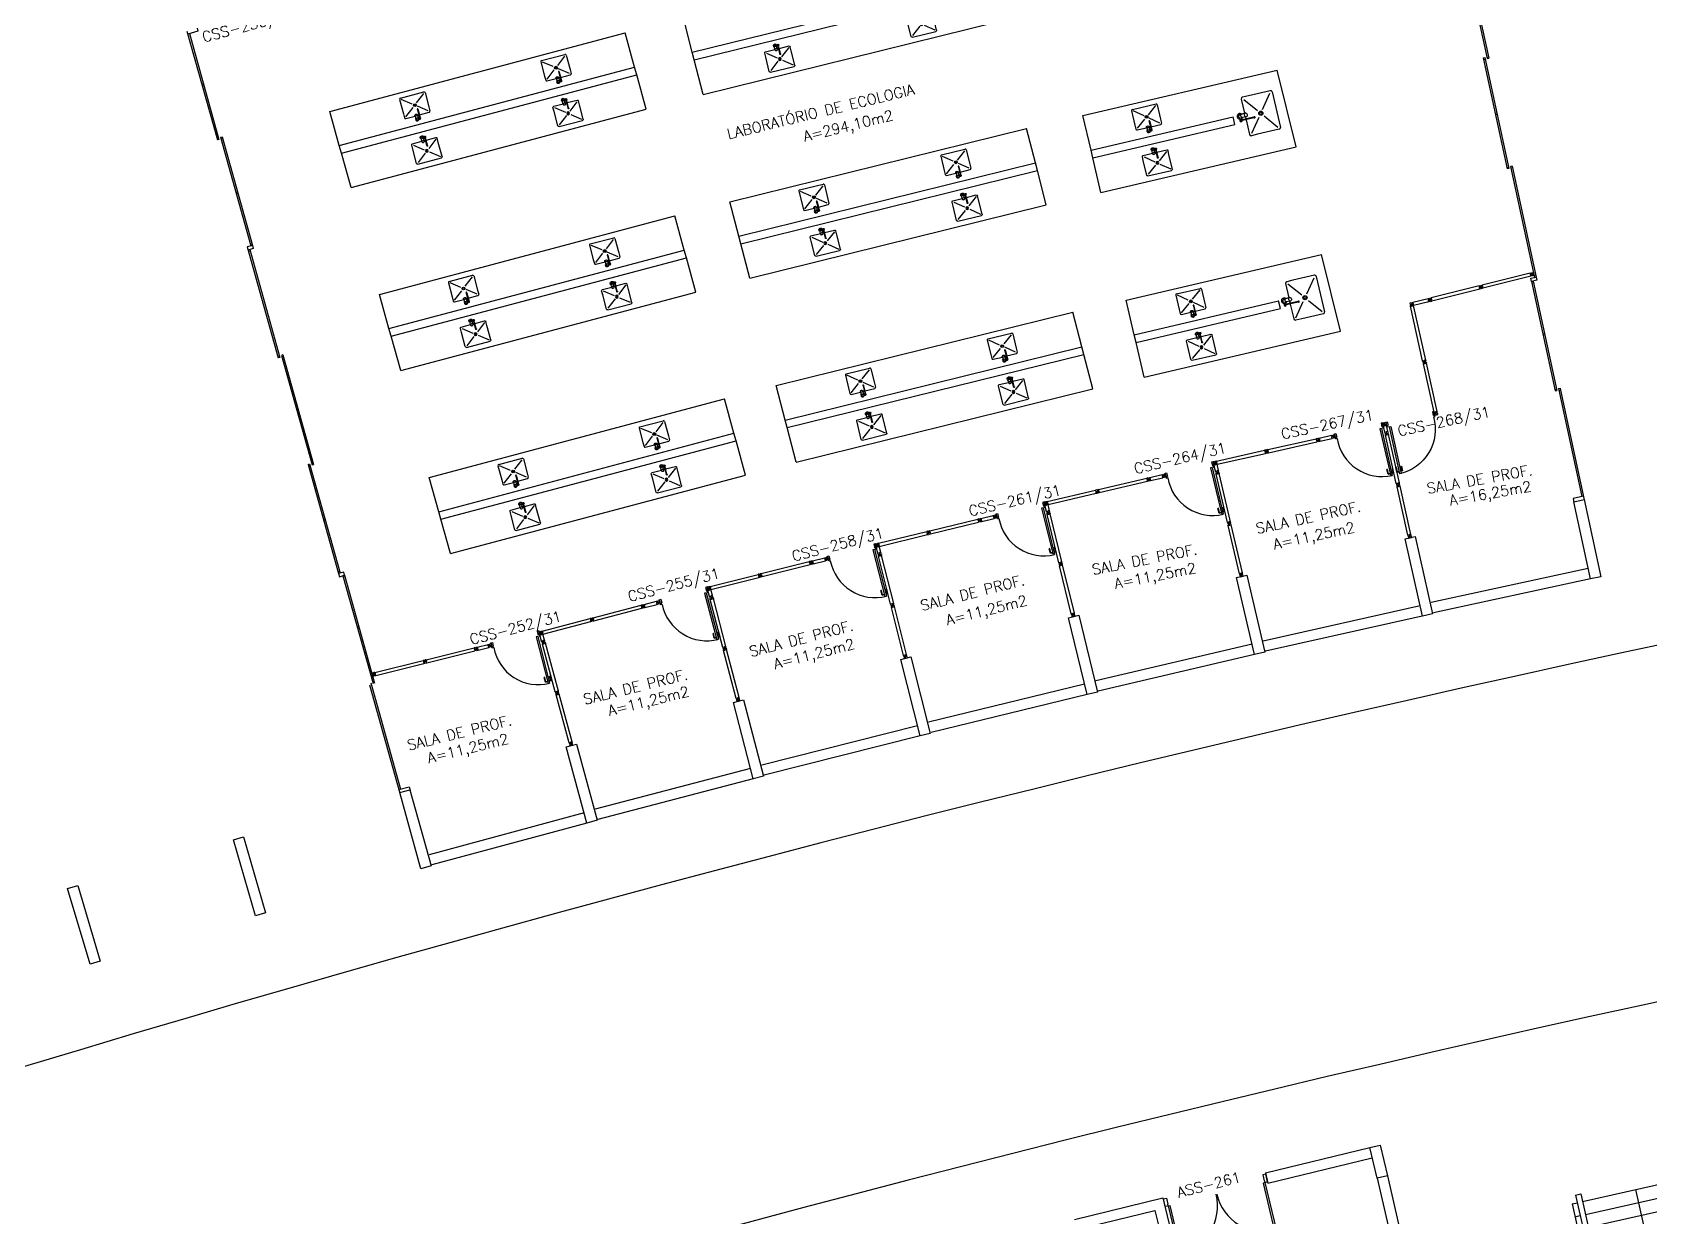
# Model space of a CAD drawing. Extents: x -152 to 150, y 325 to 437.
# Drawn here: x -110.3 to -79.6, y 363.58 to 386.06 of the extents above; entities that cross this region are included whole.
import ezdxf
from ezdxf.enums import TextEntityAlignment as Align

# ---------------------------------------------------------------- set-up
doc = ezdxf.new("R2010")
doc.units = 0
doc.header["$LTSCALE"] = 0.01
doc.header["$MEASUREMENT"] = 0
doc.linetypes.add('HIDDEN2', pattern=[0.1875, 0.125, -0.0625])
doc.layers.get('0').update_dxf_attribs({"linetype": 'CONTINUOUS'})
for name, color, linetype in [('ALV', 2, 'CONTINUOUS'), ('AREA', 2, 'CONTINUOUS'), ('BANC', 2, 'CONTINUOUS'), ('DIV', 2, 'CONTINUOUS'), ('ESC', 1, 'CONTINUOUS'), ('ESQ', 1, 'CONTINUOUS'), ('ESTR', 3, 'CONTINUOUS'), ('PEÇAS', 1, 'CONTINUOUS'), ('PISO', 1, 'CONTINUOUS'), ('TEXTO', 2, 'CONTINUOUS'), ('TEXTO-ENDEREÇO', 2, 'CONTINUOUS')]:
    doc.layers.add(name, color=color, linetype=linetype)
doc.styles.add('UNB-100', font='simplex.shx', dxfattribs={"height": 3})
doc.styles.add('UNB-100-1', font='simplex.shx', dxfattribs={"height": 0.2})

# ---------------------------------------------------------------- blocks, each defined once
blk = doc.blocks.new('PILAR-SSC')
blk.add_lwpolyline([(0.203, -42.962), (0.203, -44.462), (0.003, -44.462), (0.003, -42.962)], close=True)
blk = doc.blocks.new('ESQCE-SSC')
for p, q in [((0, 0), (0, -2.143)), ((0.2, 0), (0.2, -0.06)), ((0.2, -0.06), (0, -0.06)), ((0.03, -0.06), (0.03, -2.143)), ((0.03, -1.056), (0, -1.056)), ((0.03, -1.086), (0, -1.086)), ((0.03, -2.113), (0, -2.113)), ((0.03, -2.143), (0, -2.143)), ((0.07, -2.113), (0.07, -4.253)), ((0.07, -2.113), (0.1, -2.113)), ((0.07, -2.143), (0.1, -2.143)), ((0.1, -2.113), (0.1, -4.253)), ((0.1, -3.199), (0.07, -3.199)), ((0.1, -3.229), (0.07, -3.229)), ((0, -4.256), (0, -6.443)), ((0.1, -4.256), (0, -4.256)), ((0.07, -4.223), (0.1, -4.223)), ((0.07, -4.253), (0.1, -4.253)), ((0.1, -4.256), (0.1, -4.316)), ((0.1, -4.316), (0, -4.316)), ((0.03, -4.346), (0, -4.346)), ((0.03, -4.316), (0.03, -6.443)), ((0.03, -6.413), (0, -6.413)), ((0.03, -6.443), (0, -6.443)), ((0.1, -6.413), (0.07, -6.413)), ((0.07, -6.413), (0.07, -8.571)), ((0.1, -6.443), (0.07, -6.443)), ((0.1, -6.413), (0.1, -8.571)), ((0.1, -7.485), (0.07, -7.485)), ((0.1, -7.515), (0.07, -7.515)), ((0, -8.541), (0.03, -8.541)), ((0, -8.541), (0, -10.694)), ((0, -8.571), (0.03, -8.571)), ((0.03, -8.541), (0.03, -10.694)), ((0.1, -8.541), (0.07, -8.541)), ((0.07, -8.571), (0.1, -8.571)), ((0.03, -9.628), (0, -9.628)), ((0.03, -9.658), (0, -9.658)), ((0.03, -10.664), (0, -10.664)), ((0.102, -10.694), (0, -10.694)), ((0, -10.694), (0, -10.755)), ((0.03, -10.694), (0, -10.694)), ((0.102, -10.755), (0.102, -10.694)), ((0, -10.755), (0.102, -10.755)), ((0.1, -10.755), (0.07, -10.755)), ((0.07, -10.755), (0.07, -12.882)), ((0.1, -10.785), (0.07, -10.785)), ((0.1, -10.755), (0.1, -12.882)), ((0.1, -11.77), (0.07, -11.77)), ((0, -12.887), (0, -15.019)), ((0.03, -12.852), (0.03, -14.95)), ((0, -14.95), (0.2, -14.95)), ((0.2, -14.95), (0.2, -15.019))]:
    blk.add_line(p, q)
blk = doc.blocks.new('PDV2E-SSC')
at = {"layer": 'DIV'}
for p, q in [((0.034, 0.925), (0.034, 0.835)), ((0.034, 0.925), (0.074, 0.925)), ((0.076, 0.05), (0.076, 0.965)), ((0.106, 0.965), (0.076, 0.965)), ((0.106, 0.05), (0.106, 0.965)), ((0.148, 0.925), (0.108, 0.925)), ((0.148, 0.925), (0.148, 0.835)), ((0.044, 0.835), (0.034, 0.835)), ((0.044, 0.915), (0.044, 0.835)), ((0.044, 0.915), (0.074, 0.915)), ((0.138, 0.915), (0.108, 0.915)), ((0.138, 0.915), (0.138, 0.835)), ((0.138, 0.835), (0.148, 0.835)), ((0.031, 0.05), (0.031, -0.05)), ((0.051, 0.05), (0.031, 0.05)), ((0.051, 0.02), (0.051, 0.05)), ((0.051, 0.02), (0.061, 0.02)), ((0.061, -0.05), (0.061, 0.02)), ((0.076, 0.05), (0.106, 0.05)), ((0.95, 0.02), (0.94, 0.02)), ((0.94, -0.05), (0.94, 0.02)), ((0.95, 0.02), (0.95, 0.05)), ((0.95, 0.05), (0.97, 0.05)), ((0.97, 0.05), (0.97, 0.035)), ((0.97, 0.035), (0.97, -0.035)), ((0.031, -0.05), (0.061, -0.05)), ((0.97, -0.05), (0.94, -0.05)), ((0.97, -0.035), (0.97, -0.05))]:
    blk.add_line(p, q, dxfattribs=at)
at = {"layer": 'DIV', "color": 1}
blk.add_arc((0.076, 0.1), 0.865, 356.6786, 90, dxfattribs=at)
blk = doc.blocks.new('DIVMT-SSC')
for p, q in [((0, 0.005), (0, -0.005)), ((0, -0.005), (0, 0.005)), ((-0.03, -0.03), (-0.03, -0.97)), ((0.006, -0.03), (-0.006, -0.03)), ((-0.005, 0), (0.005, 0)), ((0.005, 0), (-0.005, 0)), ((0.006, -0.02), (0.006, -0.03)), ((0.03, -0.03), (0.03, -0.97)), ((0.03, -0.97), (-0.03, -0.97)), ((-0.006, -0.98), (-0.006, -0.97)), ((-0.006, -0.98), (0.006, -0.98)), ((0.006, -1.001), (-0.006, -1.001)), ((0.005, -0.97), (-0.005, -0.97)), ((0, -0.994), (0, -1.007)), ((0, -1.02), (0, -1.021)), ((0.006, -0.98), (0.006, -0.97))]:
    blk.add_line(p, q)
blk.add_lwpolyline([(0.006, -0.02), (-0.006, -0.02), (0.006, -0.02), (0.006, -0.03), (0.03, -0.03), (0.03, -0.008), (0.02, -0.008), (0.02, 0.008), (0.03, 0.008), (0.03, 0.03), (0.006, 0.03), (0.006, 0.02), (-0.006, 0.02), (-0.006, 0.03), (-0.03, 0.03), (-0.03, 0.008), (-0.02, 0.008), (-0.02, -0.008), (-0.03, -0.008), (-0.03, -0.03), (-0.006, -0.03), (-0.006, -0.02), (-0.006, -0.03)])
blk = doc.blocks.new('A$C73356FFD')
at = {"layer": 'DIV'}
for p, q in [((0.025, 0.03), (0.035, 0.03)), ((0.035, 0.03), (0.025, 0.03)), ((0.03, 0.025), (0.03, 0.035)), ((0.03, 0.035), (0.03, 0.025))]:
    blk.add_line(p, q, dxfattribs=at)
blk.add_lwpolyline([(0.009, 0.036), (0, 0.036), (0, 0.06), (0.022, 0.06), (0.022, 0.05), (0.038, 0.05), (0.038, 0.06), (0.06, 0.06), (0.06, 0.036), (0.05, 0.036), (0.05, 0.024), (0.06, 0.024), (0.06, 0), (0.038, 0), (0.038, 0.01), (0.022, 0.01), (0.022, 0), (0, 0), (0, 0.024), (0.009, 0.024)], close=True, dxfattribs=at)
blk = doc.blocks.new('A$C282A6B1B')
at = {"linetype": 'Continuous'}
blk.add_blockref('A$C73356FFD', (0, 0), dxfattribs=at)
blk = doc.blocks.new('INOXA1-P')
for p, q in [((0.12, 0.23), (0.12, 0.047)), ((0.22, 0.25), (0.14, 0.25)), ((0.15, 0.22), (0.287, 0.043)), ((0.5, 0.25), (0.22, 0.25)), ((0.353, 0.043), (0.49, 0.22)), ((0.52, 0.23), (0.52, -0.23)), ((0.043, 0.008), (0.043, -0.022)), ((0.062, 0.04), (0.071, 0.04)), ((0.131, 0.048), (0.076, 0.043)), ((0.131, -0.002), (0.076, 0.003)), ((0.22, -0.027), (0.054, -0.027)), ((0.22, -0.037), (0.054, -0.037)), ((0.063, -0.003), (0.063, -0.021)), ((0.12, -0.001), (0.12, -0.027)), ((0.12, -0.037), (0.12, -0.23)), ((0.15, -0.22), (0.287, -0.043)), ((0.231, -0.027), (0.22, -0.027)), ((0.231, -0.037), (0.22, -0.037)), ((0.353, -0.043), (0.49, -0.22)), ((0.22, -0.25), (0.14, -0.25)), ((0.5, -0.25), (0.22, -0.25))]:
    blk.add_line(p, q)
blk.add_lwpolyline([(0.076, 0.003), (0.072, 0.004), (0.069, 0.009), (0.067, 0.015), (0.066, 0.023), (0.067, 0.031), (0.069, 0.037), (0.072, 0.042), (0.076, 0.043)])
blk.add_lwpolyline([(0.131, 0.048), (0.137, 0.046), (0.143, 0.041), (0.147, 0.033), (0.148, 0.023), (0.147, 0.013), (0.143, 0.006), (0.137, 0), (0.131, -0.002), (0.125, 0), (0.119, 0.006), (0.115, 0.013), (0.114, 0.023), (0.115, 0.033), (0.119, 0.041), (0.125, 0.046)], close=True)
for radius in [0.0266, 0.0163]:
    blk.add_circle((0.32, 0), radius)
for centre, radius, start, end in [((0.14, 0.23), 0.02, 90, 180), ((0.5, 0.23), 0.02, 360, 90), ((0.054, 0.023), 0.0349, 36.1705, 252.2568), ((0.054, 0.023), 0.0189, 62.7367, 235.7375), ((0.073, -0.003), 0.01, 102.8285, 180), ((0.054, 0.023), 0.0349, 285.5373, 323.9987), ((0.054, -0.032), 0.0145, 20.161, 339.839), ((0.054, -0.032), 0.005, 90.0037, 269.9963), ((0.231, -0.032), 0.00738, 222.6559, 137.3441), ((0.231, -0.032), 0.005, 269.9935, 90.0065), ((0.14, -0.23), 0.02, 180, 270), ((0.5, -0.23), 0.02, 270, 360)]:
    blk.add_arc(centre, radius, start, end)
blk = doc.blocks.new('ESQCD-SSC')
for p, q in [((0, 0), (0, -0.06)), ((0.2, 0), (0.2, -2.143)), ((0, -0.06), (0.2, -0.06)), ((0.17, -0.06), (0.17, -2.143)), ((0.17, -1.056), (0.2, -1.056)), ((0.17, -1.086), (0.2, -1.086)), ((0.1, -2.113), (0.1, -4.253)), ((0.13, -2.113), (0.1, -2.113)), ((0.13, -2.143), (0.1, -2.143)), ((0.13, -2.113), (0.13, -4.253)), ((0.17, -2.113), (0.2, -2.113)), ((0.17, -2.143), (0.2, -2.143)), ((0.1, -3.199), (0.13, -3.199)), ((0.1, -3.229), (0.13, -3.229)), ((0.13, -4.223), (0.1, -4.223)), ((0.13, -4.253), (0.1, -4.253)), ((0.1, -4.256), (0.1, -4.316)), ((0.1, -4.256), (0.2, -4.256)), ((0.2, -4.256), (0.2, -6.443)), ((0.1, -4.316), (0.2, -4.316)), ((0.17, -4.316), (0.17, -6.443)), ((0.17, -4.346), (0.2, -4.346)), ((0.1, -6.413), (0.1, -8.571)), ((0.1, -6.413), (0.13, -6.413)), ((0.1, -6.443), (0.13, -6.443)), ((0.13, -6.413), (0.13, -8.571)), ((0.17, -6.413), (0.2, -6.413)), ((0.17, -6.443), (0.2, -6.443)), ((0.1, -7.485), (0.13, -7.485)), ((0.1, -7.515), (0.13, -7.515)), ((0.1, -8.541), (0.13, -8.541)), ((0.13, -8.571), (0.1, -8.571)), ((0.2, -8.541), (0.17, -8.541)), ((0.17, -8.541), (0.17, -10.694)), ((0.2, -8.571), (0.17, -8.571)), ((0.2, -8.541), (0.2, -10.694)), ((0.098, -10.694), (0.2, -10.694)), ((0.098, -10.755), (0.098, -10.694)), ((0.17, -10.664), (0.2, -10.664)), ((0.17, -10.694), (0.2, -10.694)), ((0.2, -10.694), (0.2, -10.755)), ((0.2, -10.755), (0.098, -10.755)), ((0.1, -10.755), (0.13, -10.755)), ((0.1, -10.755), (0.1, -12.882)), ((0.1, -10.785), (0.13, -10.785)), ((0.13, -10.755), (0.13, -12.882)), ((0.1, -11.77), (0.13, -11.77)), ((0.1, -11.8), (0.13, -11.8)), ((0.1, -12.852), (0.13, -12.852)), ((0.1, -12.882), (0.13, -12.882)), ((0.17, -12.852), (0.2, -12.852)), ((0.17, -12.852), (0.2, -12.852)), ((0.17, -12.852), (0.17, -14.95)), ((0.17, -12.882), (0.2, -12.882)), ((0.2, -12.852), (0.2, -12.887)), ((0.2, -12.887), (0.2, -15.019)), ((0, -14.95), (0, -15.019)), ((0.2, -14.95), (0, -14.95))]:
    blk.add_line(p, q)
blk = doc.blocks.new('ESCASS-SSC')
at = {"layer": 'ESC'}
for p, q in [((-0.6, -1.738), (-0.6, -3.271)), ((-0.5, -1.738), (-0.6, -1.738)), ((-0.5, -1.738), (-0.5, -3.204)), ((-2.66, -1.888), (-2.66, -4.249)), ((-0.6, -1.888), (-2.66, -1.888)), ((-0.6, -2.138), (-2.66, -2.138)), ((-0.4, -1.888), (-0.5, -1.888)), ((-0.4, -2.138), (-0.5, -2.138)), ((-0.4, -1.888), (-0.4, -3.138)), ((-0.6, -2.388), (-2.66, -2.388)), ((-0.4, -2.388), (-0.5, -2.388)), ((-0.6, -2.638), (-2.66, -2.638)), ((-0.4, -2.638), (-0.5, -2.638)), ((-0.6, -2.888), (-2.66, -2.888)), ((-0.4, -2.888), (-0.5, -2.888)), ((-0.4, -3.138), (-2.66, -4.638)), ((-0.6, -3.138), (-2.66, -3.138)), ((-0.4, -3.138), (-0.5, -3.138)), ((-0.777, -3.388), (-2.66, -3.388)), ((-1.153, -3.638), (-2.66, -3.638)), ((-1.53, -3.888), (-2.66, -3.888)), ((-1.907, -4.138), (-2.66, -4.138)), ((-2.283, -4.388), (-2.66, -4.388))]:
    blk.add_line(p, q, dxfattribs=at)
at = {"layer": 'ESC', "linetype": 'HIDDEN2'}
for p, q in [((-0.6, -3.271), (-0.6, -6.538)), ((-0.5, -3.204), (-0.5, -6.538)), ((-0.4, -3.138), (-0.4, -6.388)), ((-0.6, -3.638), (-1.153, -3.638)), ((-0.6, -3.388), (-0.777, -3.388)), ((-0.4, -3.388), (-0.5, -3.388)), ((-0.4, -3.638), (-0.5, -3.638)), ((-0.6, -3.888), (-1.53, -3.888)), ((-0.4, -3.888), (-0.5, -3.888)), ((-2.66, -4.268), (-2.66, -6.388)), ((-0.6, -4.138), (-1.907, -4.138)), ((-0.4, -4.138), (-0.5, -4.138)), ((-0.6, -4.388), (-2.283, -4.388)), ((-0.4, -4.388), (-0.5, -4.388)), ((-0.6, -4.638), (-2.66, -4.638)), ((-0.6, -4.888), (-2.66, -4.888)), ((-0.4, -4.638), (-0.5, -4.638)), ((-0.4, -4.888), (-0.5, -4.888)), ((-0.6, -5.138), (-2.66, -5.138)), ((-0.4, -5.138), (-0.5, -5.138)), ((-0.6, -5.388), (-2.66, -5.388)), ((-0.4, -5.388), (-0.5, -5.388)), ((-0.6, -5.638), (-2.66, -5.638)), ((-0.4, -5.638), (-0.5, -5.638)), ((-0.6, -5.888), (-2.66, -5.888)), ((-0.6, -6.138), (-2.66, -6.138)), ((-0.4, -5.888), (-0.5, -5.888)), ((-0.4, -6.138), (-0.5, -6.138)), ((-0.6, -6.388), (-2.66, -6.388)), ((-0.4, -6.388), (-0.5, -6.388)), ((-0.5, -6.538), (-0.6, -6.538))]:
    blk.add_line(p, q, dxfattribs=at)
blk = doc.blocks.new('ESCASSS-SSC')
at = {"layer": 'ALV', "xscale": -1}
blk.add_blockref('ESCASS-SSC', (0, 0), dxfattribs=at)
blk = doc.blocks.new('PTDP-SSC')
at = {"color": 2}
for p, q in [((0.055, 1.015), (0.09, 1.015)), ((0.055, 0.075), (0.055, 1.015)), ((0.09, 0.075), (0.09, 1.015)), ((1.91, 0.075), (1.91, 1.015)), ((1.945, 1.015), (1.91, 1.015)), ((1.945, 0.075), (1.945, 1.015)), ((0.05, 0.075), (0, 0.075)), ((0, 0.075), (0, -0.075)), ((0.05, 0.04), (0.05, 0.075)), ((0.06, 0.04), (0.05, 0.04)), ((0.055, 0.075), (0.09, 0.075)), ((0.06, -0.075), (0.06, 0.04)), ((1.945, 0.075), (1.91, 0.075)), ((1.94, -0.075), (1.94, 0.04)), ((1.94, 0.04), (1.95, 0.04)), ((1.95, 0.04), (1.95, 0.075)), ((1.95, 0.075), (2, 0.075)), ((2, 0.075), (2, -0.075)), ((0, -0.075), (0.06, -0.075)), ((2, -0.075), (1.94, -0.075))]:
    blk.add_line(p, q, dxfattribs=at)
at = {"color": 1}
for centre, start, end in [((0.055, 0.075), 0, 90), ((1.945, 0.075), 90, 180)]:
    blk.add_arc(centre, 0.94, start, end, dxfattribs=at)

msp = doc.modelspace()

# ---------------------------------------------------------------- linework, layer by layer
at = {"layer": 'ALV'}
for p, q in [((-97.772, 385.679), (-92.141, 387.07)), ((-97.734, 385.533), (-92.103, 386.925)), ((-97.734, 385.533), (-97.772, 385.679)), ((-104.473, 383.907), (-98.867, 385.397)), ((-98.827, 385.252), (-98.867, 385.397)), ((-104.433, 383.763), (-98.827, 385.252)), ((-90.201, 383.822), (-87.506, 384.453)), ((-87.47, 384.307), (-87.506, 384.453)), ((-90.167, 383.676), (-87.47, 384.307)), ((-104.433, 383.763), (-104.473, 383.907)), ((-90.167, 383.676), (-90.201, 383.822)), ((-96.89, 382.188), (-91.259, 383.58)), ((-91.221, 383.435), (-91.259, 383.58)), ((-96.852, 382.043), (-91.221, 383.435)), ((-96.852, 382.043), (-96.89, 382.188)), ((-103.53, 380.433), (-97.924, 381.922)), ((-103.49, 380.288), (-97.884, 381.778)), ((-97.884, 381.778), (-97.924, 381.922)), ((-89.381, 380.317), (-86.641, 380.958)), ((-89.347, 380.171), (-86.605, 380.812)), ((-86.605, 380.812), (-86.641, 380.958)), ((-103.49, 380.288), (-103.53, 380.433)), ((-89.347, 380.171), (-89.381, 380.317)), ((-96.008, 378.698), (-90.377, 380.089)), ((-95.97, 378.553), (-90.339, 379.944)), ((-90.339, 379.944), (-90.377, 380.089)), ((-95.97, 378.553), (-96.008, 378.698)), ((-102.587, 376.958), (-96.981, 378.448)), ((-102.547, 376.814), (-96.941, 378.303)), ((-96.941, 378.303), (-96.981, 378.448)), ((-102.547, 376.814), (-102.587, 376.958)), ((-80.764, 375.878), (-83.745, 375.233)), ((-80.721, 375.682), (-83.703, 375.038)), ((-83.956, 375.172), (-86.932, 374.503)), ((-83.913, 374.977), (-86.888, 374.308)), ((-87.143, 374.44), (-90.113, 373.745)), ((-87.098, 374.245), (-90.067, 373.55)), ((-90.324, 373.681), (-93.287, 372.961)), ((-90.276, 373.486), (-93.24, 372.766)), ((-93.497, 372.894), (-96.455, 372.149)), ((-93.449, 372.7), (-96.406, 371.955)), ((-96.664, 372.081), (-99.615, 371.31)), ((-96.614, 371.887), (-99.565, 371.117)), ((-99.824, 371.24), (-102.769, 370.445)), ((-99.772, 371.047), (-102.717, 370.252)), ((-86.891, 364.405), (-84.908, 364.887)), ((-86.843, 364.211), (-84.862, 364.692)), ((-86.891, 364.405), (-86.843, 364.211)), ((-84.771, 364.303), (-80.717, 346.978)), ((-84.576, 364.349), (-81.566, 351.375)), ((-90.517, 363.524), (-88.842, 363.931)), ((-88.842, 363.931), (-86.598, 354.813)), ((-90.47, 363.33), (-88.988, 363.69)), ((-88.988, 363.69), (-86.829, 354.912))]:
    msp.add_line(p, q, dxfattribs=at)
at = {"layer": 'BANC'}
for p, q in [((-97.772, 385.679), (-97.942, 386.332)), ((-97.564, 384.88), (-91.933, 386.272)), ((-104.655, 384.557), (-99.049, 386.047)), ((-98.867, 385.397), (-99.049, 386.047)), ((-97.564, 384.88), (-97.734, 385.533)), ((-90.355, 384.479), (-86.669, 385.342)), ((-86.308, 383.886), (-86.669, 385.342)), ((-98.645, 384.602), (-98.827, 385.252)), ((-104.473, 383.907), (-104.655, 384.557)), ((-104.251, 383.113), (-98.645, 384.602)), ((-90.201, 383.822), (-90.355, 384.479)), ((-97.06, 382.842), (-91.429, 384.233)), ((-91.259, 383.58), (-91.429, 384.233)), ((-90.013, 383.019), (-86.308, 383.886)), ((-104.251, 383.113), (-104.433, 383.763)), ((-90.013, 383.019), (-90.167, 383.676)), ((-91.051, 382.781), (-91.221, 383.435)), ((-103.712, 381.083), (-98.106, 382.572)), ((-97.924, 381.922), (-98.106, 382.572)), ((-96.89, 382.188), (-97.06, 382.842)), ((-96.682, 381.39), (-91.051, 382.781)), ((-96.682, 381.39), (-96.852, 382.043)), ((-97.702, 381.128), (-97.884, 381.778)), ((-89.535, 380.974), (-85.83, 381.841)), ((-85.469, 380.385), (-85.83, 381.841)), ((-103.53, 380.433), (-103.712, 381.083)), ((-103.308, 379.638), (-97.702, 381.128)), ((-96.178, 379.351), (-90.547, 380.743)), ((-90.377, 380.089), (-90.547, 380.743)), ((-89.381, 380.317), (-89.535, 380.974)), ((-103.308, 379.638), (-103.49, 380.288)), ((-89.193, 379.513), (-89.347, 380.171)), ((-89.193, 379.513), (-85.469, 380.385)), ((-90.169, 379.291), (-90.339, 379.944)), ((-96.008, 378.698), (-96.178, 379.351)), ((-95.8, 377.9), (-90.169, 379.291)), ((-102.769, 377.609), (-97.163, 379.098)), ((-96.981, 378.448), (-97.163, 379.098)), ((-96.759, 377.653), (-96.941, 378.303)), ((-95.8, 377.9), (-95.97, 378.553)), ((-102.587, 376.958), (-102.769, 377.609)), ((-102.365, 376.164), (-96.759, 377.653)), ((-102.365, 376.164), (-102.547, 376.814))]:
    msp.add_line(p, q, dxfattribs=at)
at = {"layer": 'DIV'}
for p, q in [((-84.138, 380.857), (-84.079, 380.87)), ((-83.907, 379.823), (-84.138, 380.857)), ((-84.135, 380.887), (-84.136, 380.887)), ((-84.109, 380.893), (-84.123, 380.89)), ((-84.121, 380.892), (-84.109, 380.895)), ((-84.119, 380.912), (-84.12, 380.913)), ((-84.118, 380.898), (-84.115, 380.886)), ((-84.114, 380.886), (-84.117, 380.9)), ((-84.105, 380.874), (-84.116, 380.871)), ((-84.116, 380.871), (-84.114, 380.862)), ((-84.113, 380.862), (-84.104, 380.864)), ((-84.105, 380.874), (-84.103, 380.865)), ((-84.097, 380.903), (-84.088, 380.905)), ((-84.094, 380.891), (-84.097, 380.903)), ((-83.804, 381), (-84.094, 380.928)), ((-84.094, 380.928), (-84.079, 380.87)), ((-84.094, 380.891), (-84.085, 380.893)), ((-84.088, 380.904), (-84.085, 380.894)), ((-83.79, 380.942), (-84.079, 380.87)), ((-83.848, 379.836), (-84.079, 380.87)), ((-83.783, 381.006), (-83.804, 381)), ((-83.804, 381), (-83.79, 380.942)), ((-83.804, 381), (-83.799, 380.977)), ((-83.789, 380.979), (-83.799, 380.977)), ((-83.789, 380.979), (-83.799, 380.977)), ((-83.798, 380.976), (-83.796, 380.966)), ((-83.786, 380.968), (-83.796, 380.965)), ((-83.786, 380.968), (-83.796, 380.965)), ((-83.79, 380.942), (-83.796, 380.965)), ((-83.79, 380.942), (-83.795, 380.963)), ((-83.795, 380.963), (-83.791, 380.945)), ((-83.769, 380.947), (-83.79, 380.942)), ((-83.786, 380.968), (-83.789, 380.979)), ((-83.789, 380.979), (-83.786, 380.968)), ((-83.783, 381.006), (-83.781, 380.996)), ((-83.781, 380.996), (-83.765, 381)), ((-83.763, 380.98), (-83.773, 380.977)), ((-83.773, 380.977), (-83.763, 380.98)), ((-83.771, 380.957), (-83.755, 380.961)), ((-83.769, 380.947), (-83.771, 380.957)), ((-83.767, 380.974), (-83.769, 380.983)), ((-83.769, 380.983), (-83.767, 380.974)), ((-83.768, 381.01), (-83.746, 381.015)), ((-83.768, 381.01), (-83.765, 381)), ((-83.753, 380.951), (-83.755, 380.961)), ((-83.753, 380.951), (-83.732, 380.957)), ((-83.75, 380.989), (-83.74, 380.992)), ((-83.75, 380.989), (-83.747, 380.978)), ((-83.747, 380.978), (-83.737, 380.98)), ((-83.74, 380.992), (-83.746, 381.015)), ((-83.737, 380.98), (-83.732, 380.957)), ((-83.907, 379.823), (-83.848, 379.836)), ((-83.907, 379.823), (-83.883, 379.828)), ((-83.902, 379.802), (-83.907, 379.823)), ((-83.881, 379.819), (-83.883, 379.828)), ((-83.881, 379.819), (-83.883, 379.828)), ((-83.882, 379.829), (-83.872, 379.831)), ((-83.881, 379.819), (-83.869, 379.822)), ((-83.869, 379.822), (-83.881, 379.819)), ((-83.848, 379.836), (-83.871, 379.831)), ((-83.869, 379.822), (-83.871, 379.831)), ((-83.869, 379.822), (-83.871, 379.831)), ((-83.869, 379.832), (-83.851, 379.836)), ((-83.848, 379.836), (-83.869, 379.832)), ((-83.843, 379.815), (-83.853, 379.813)), ((-83.853, 379.813), (-83.85, 379.797)), ((-83.843, 379.815), (-83.848, 379.836)), ((-83.902, 379.802), (-83.892, 379.804)), ((-83.898, 379.786), (-83.889, 379.788)), ((-83.898, 379.786), (-83.894, 379.765)), ((-83.87, 379.77), (-83.894, 379.765)), ((-83.892, 379.804), (-83.889, 379.788)), ((-83.876, 379.799), (-83.866, 379.802)), ((-83.866, 379.802), (-83.876, 379.799)), ((-83.872, 379.805), (-83.87, 379.795)), ((-83.87, 379.795), (-83.872, 379.805)), ((-83.872, 379.779), (-83.86, 379.782)), ((-83.872, 379.779), (-83.87, 379.77)), ((-83.86, 379.782), (-83.858, 379.772)), ((-83.858, 379.772), (-83.835, 379.778)), ((-83.84, 379.799), (-83.85, 379.797)), ((-83.84, 379.799), (-83.835, 379.778)), ((-84.652, 378.583), (-84.594, 378.596)), ((-84.626, 378.466), (-84.652, 378.583)), ((-84.636, 378.618), (-84.624, 378.621)), ((-84.634, 378.638), (-84.634, 378.639)), ((-84.628, 378.613), (-84.631, 378.626)), ((-84.619, 378.6), (-84.631, 378.598)), ((-84.631, 378.598), (-84.629, 378.588)), ((-84.628, 378.589), (-84.618, 378.591)), ((-84.619, 378.6), (-84.617, 378.591)), ((-84.568, 378.479), (-84.594, 378.596)), ((-85.909, 378.347), (-85.93, 378.343)), ((-85.925, 378.319), (-85.93, 378.343)), ((-85.916, 378.321), (-85.925, 378.319)), ((-85.913, 378.31), (-85.922, 378.307)), ((-85.922, 378.307), (-85.917, 378.284)), ((-85.896, 378.289), (-85.917, 378.284)), ((-85.916, 378.321), (-85.913, 378.31)), ((-85.909, 378.347), (-85.907, 378.338)), ((-85.891, 378.341), (-85.907, 378.338)), ((-85.889, 378.321), (-85.899, 378.319)), ((-85.899, 378.319), (-85.889, 378.321)), ((-85.882, 378.302), (-85.898, 378.299)), ((-85.896, 378.289), (-85.898, 378.299)), ((-85.895, 378.325), (-85.893, 378.315)), ((-85.893, 378.315), (-85.895, 378.325)), ((-85.893, 378.351), (-85.872, 378.356)), ((-85.893, 378.351), (-85.891, 378.341)), ((-85.88, 378.292), (-85.882, 378.302)), ((-85.88, 378.292), (-85.859, 378.297)), ((-85.876, 378.33), (-85.866, 378.332)), ((-85.876, 378.33), (-85.866, 378.332)), ((-85.876, 378.33), (-85.873, 378.319)), ((-85.873, 378.319), (-85.876, 378.33)), ((-85.873, 378.319), (-85.864, 378.321)), ((-85.873, 378.319), (-85.864, 378.321)), ((-85.872, 378.356), (-85.636, 378.408)), ((-85.872, 378.356), (-85.866, 378.332)), ((-85.872, 378.356), (-85.859, 378.297)), ((-85.866, 378.331), (-85.864, 378.322)), ((-85.859, 378.297), (-85.864, 378.321)), ((-85.863, 378.318), (-85.859, 378.3)), ((-85.859, 378.297), (-85.863, 378.318)), ((-85.859, 378.297), (-85.623, 378.349)), ((-85.636, 378.408), (-85.623, 378.349)), ((-85.622, 378.386), (-85.631, 378.384)), ((-85.631, 378.383), (-85.629, 378.373)), ((-85.619, 378.375), (-85.628, 378.372)), ((-85.619, 378.375), (-85.622, 378.386)), ((-85.607, 378.383), (-85.593, 378.386)), ((-85.601, 378.391), (-85.598, 378.379)), ((-85.581, 378.389), (-85.58, 378.389)), ((-84.626, 378.466), (-84.568, 378.479)), ((-84.626, 378.466), (-84.603, 378.471)), ((-84.621, 378.444), (-84.626, 378.466)), ((-84.621, 378.444), (-84.611, 378.447)), ((-84.618, 378.429), (-84.608, 378.431)), ((-84.618, 378.429), (-84.613, 378.407)), ((-84.589, 378.413), (-84.613, 378.407)), ((-84.611, 378.447), (-84.608, 378.431)), ((-84.601, 378.462), (-84.603, 378.471)), ((-84.601, 378.462), (-84.603, 378.471)), ((-84.602, 378.471), (-84.592, 378.473)), ((-84.601, 378.462), (-84.589, 378.464)), ((-84.589, 378.464), (-84.601, 378.462)), ((-84.595, 378.442), (-84.585, 378.444)), ((-84.585, 378.444), (-84.595, 378.442)), ((-84.592, 378.422), (-84.58, 378.424)), ((-84.592, 378.422), (-84.589, 378.413)), ((-84.568, 378.479), (-84.591, 378.474)), ((-84.589, 378.464), (-84.591, 378.474)), ((-84.589, 378.464), (-84.591, 378.474)), ((-84.591, 378.448), (-84.589, 378.438)), ((-84.589, 378.438), (-84.591, 378.448)), ((-84.568, 378.479), (-84.588, 378.474)), ((-84.588, 378.474), (-84.57, 378.478)), ((-84.58, 378.424), (-84.578, 378.415)), ((-84.578, 378.415), (-84.554, 378.42)), ((-84.563, 378.458), (-84.572, 378.455)), ((-84.572, 378.455), (-84.569, 378.44)), ((-84.559, 378.442), (-84.569, 378.44)), ((-84.563, 378.458), (-84.568, 378.479)), ((-84.559, 378.442), (-84.554, 378.42)), ((-89.085, 377.607), (-88.85, 377.661)), ((-88.85, 377.661), (-88.837, 377.602)), ((-87.868, 377.845), (-87.81, 377.859)), ((-87.841, 377.728), (-87.868, 377.845)), ((-87.852, 377.88), (-87.84, 377.883)), ((-87.85, 377.9), (-87.851, 377.901)), ((-87.844, 377.875), (-87.848, 377.888)), ((-87.835, 377.862), (-87.847, 377.86)), ((-87.847, 377.86), (-87.845, 377.85)), ((-87.844, 377.851), (-87.834, 377.853)), ((-87.841, 377.728), (-87.782, 377.741)), ((-87.841, 377.728), (-87.817, 377.733)), ((-87.836, 377.706), (-87.841, 377.728)), ((-87.836, 377.706), (-87.826, 377.709)), ((-87.835, 377.862), (-87.833, 377.853)), ((-87.832, 377.691), (-87.822, 377.693)), ((-87.832, 377.691), (-87.827, 377.669)), ((-87.804, 377.675), (-87.827, 377.669)), ((-87.826, 377.709), (-87.822, 377.693)), ((-87.815, 377.724), (-87.817, 377.733)), ((-87.815, 377.724), (-87.817, 377.733)), ((-87.816, 377.733), (-87.807, 377.736)), ((-87.804, 377.727), (-87.815, 377.724)), ((-87.815, 377.724), (-87.804, 377.727)), ((-87.782, 377.741), (-87.81, 377.859)), ((-87.8, 377.706), (-87.81, 377.704)), ((-87.81, 377.704), (-87.8, 377.706)), ((-87.782, 377.741), (-87.806, 377.736)), ((-87.804, 377.727), (-87.806, 377.736)), ((-87.804, 377.727), (-87.806, 377.736)), ((-87.804, 377.7), (-87.806, 377.71)), ((-87.806, 377.71), (-87.804, 377.7)), ((-87.806, 377.684), (-87.794, 377.687)), ((-87.806, 377.684), (-87.804, 377.675)), ((-87.782, 377.741), (-87.803, 377.737)), ((-87.803, 377.737), (-87.785, 377.741)), ((-87.794, 377.687), (-87.792, 377.677)), ((-87.792, 377.677), (-87.769, 377.683)), ((-87.777, 377.72), (-87.787, 377.718)), ((-87.787, 377.718), (-87.783, 377.702)), ((-87.774, 377.704), (-87.783, 377.702)), ((-87.777, 377.72), (-87.782, 377.741)), ((-87.774, 377.704), (-87.769, 377.683)), ((-89.122, 377.598), (-89.144, 377.593)), ((-89.138, 377.57), (-89.144, 377.593)), ((-89.129, 377.572), (-89.138, 377.57)), ((-89.126, 377.56), (-89.136, 377.558)), ((-89.136, 377.558), (-89.13, 377.535)), ((-89.109, 377.54), (-89.13, 377.535)), ((-89.129, 377.572), (-89.126, 377.56)), ((-89.122, 377.598), (-89.12, 377.589)), ((-89.105, 377.592), (-89.12, 377.589)), ((-89.103, 377.572), (-89.113, 377.57)), ((-89.113, 377.57), (-89.103, 377.572)), ((-89.095, 377.553), (-89.111, 377.55)), ((-89.109, 377.54), (-89.111, 377.55)), ((-89.109, 377.576), (-89.107, 377.566)), ((-89.107, 377.566), (-89.109, 377.576)), ((-89.107, 377.602), (-89.085, 377.607)), ((-89.107, 377.602), (-89.105, 377.592)), ((-89.093, 377.544), (-89.095, 377.553)), ((-89.093, 377.544), (-89.072, 377.549)), ((-89.089, 377.582), (-89.08, 377.584)), ((-89.089, 377.582), (-89.08, 377.584)), ((-89.089, 377.582), (-89.086, 377.57)), ((-89.086, 377.57), (-89.089, 377.582)), ((-89.086, 377.57), (-89.077, 377.572)), ((-89.086, 377.57), (-89.077, 377.572)), ((-89.085, 377.607), (-89.08, 377.584)), ((-89.085, 377.607), (-89.072, 377.549)), ((-89.08, 377.583), (-89.077, 377.573)), ((-89.072, 377.549), (-89.077, 377.572)), ((-89.077, 377.569), (-89.072, 377.552)), ((-89.072, 377.549), (-89.077, 377.569)), ((-89.072, 377.549), (-88.837, 377.602)), ((-88.836, 377.64), (-88.845, 377.637)), ((-88.845, 377.637), (-88.842, 377.627)), ((-88.833, 377.628), (-88.842, 377.626)), ((-88.833, 377.628), (-88.836, 377.64)), ((-88.821, 377.637), (-88.807, 377.64)), ((-88.815, 377.645), (-88.812, 377.633)), ((-88.795, 377.643), (-88.794, 377.643)), ((-91.078, 377.079), (-91.019, 377.093)), ((-91.049, 376.962), (-91.078, 377.079)), ((-91.062, 377.115), (-91.05, 377.117)), ((-91.06, 377.134), (-91.06, 377.136)), ((-91.054, 377.109), (-91.057, 377.123)), ((-91.045, 377.097), (-91.056, 377.094)), ((-91.056, 377.094), (-91.054, 377.085)), ((-91.053, 377.085), (-91.044, 377.087)), ((-91.045, 377.097), (-91.043, 377.088)), ((-90.991, 376.976), (-91.019, 377.093)), ((-92.33, 376.822), (-92.351, 376.817)), ((-92.345, 376.794), (-92.351, 376.817)), ((-92.336, 376.796), (-92.345, 376.794)), ((-92.333, 376.784), (-92.342, 376.782)), ((-92.342, 376.782), (-92.337, 376.759)), ((-92.315, 376.764), (-92.337, 376.759)), ((-92.336, 376.796), (-92.333, 376.784)), ((-92.33, 376.822), (-92.327, 376.812)), ((-92.312, 376.816), (-92.327, 376.812)), ((-92.31, 376.796), (-92.32, 376.794)), ((-92.32, 376.794), (-92.31, 376.796)), ((-92.302, 376.777), (-92.318, 376.773)), ((-92.315, 376.764), (-92.318, 376.773)), ((-92.316, 376.8), (-92.314, 376.79)), ((-92.314, 376.79), (-92.316, 376.8)), ((-92.314, 376.826), (-92.293, 376.831)), ((-92.314, 376.826), (-92.312, 376.816)), ((-92.3, 376.768), (-92.302, 376.777)), ((-92.3, 376.768), (-92.278, 376.773)), ((-92.296, 376.805), (-92.287, 376.808)), ((-92.296, 376.805), (-92.287, 376.808)), ((-92.296, 376.805), (-92.293, 376.794)), ((-92.293, 376.794), (-92.296, 376.805)), ((-92.293, 376.831), (-92.058, 376.887)), ((-92.293, 376.831), (-92.287, 376.808)), ((-92.293, 376.831), (-92.278, 376.773)), ((-92.293, 376.794), (-92.284, 376.796)), ((-92.293, 376.794), (-92.284, 376.796)), ((-92.287, 376.807), (-92.284, 376.797)), ((-92.278, 376.773), (-92.284, 376.796)), ((-92.283, 376.793), (-92.279, 376.776)), ((-92.278, 376.773), (-92.283, 376.793)), ((-92.278, 376.773), (-92.044, 376.828)), ((-92.058, 376.887), (-92.044, 376.828)), ((-92.043, 376.866), (-92.052, 376.863)), ((-92.052, 376.863), (-92.05, 376.853)), ((-92.04, 376.854), (-92.05, 376.852)), ((-92.04, 376.854), (-92.043, 376.866)), ((-92.028, 376.863), (-92.015, 376.866)), ((-92.023, 376.871), (-92.02, 376.859)), ((-92.003, 376.869), (-92.002, 376.87)), ((-91.049, 376.962), (-90.991, 376.976)), ((-91.049, 376.962), (-91.026, 376.968)), ((-91.044, 376.941), (-91.049, 376.962)), ((-91.044, 376.941), (-91.034, 376.943)), ((-91.04, 376.925), (-91.03, 376.928)), ((-91.04, 376.925), (-91.035, 376.904)), ((-91.012, 376.91), (-91.035, 376.904)), ((-91.034, 376.943), (-91.03, 376.928)), ((-91.024, 376.959), (-91.026, 376.968)), ((-91.024, 376.959), (-91.026, 376.968)), ((-91.025, 376.968), (-91.015, 376.97)), ((-91.012, 376.962), (-91.024, 376.959)), ((-91.024, 376.959), (-91.012, 376.962)), ((-91.008, 376.941), (-91.018, 376.939)), ((-91.018, 376.939), (-91.008, 376.941)), ((-90.991, 376.976), (-91.014, 376.971)), ((-91.012, 376.962), (-91.014, 376.971)), ((-91.012, 376.962), (-91.014, 376.971)), ((-91.012, 376.935), (-91.014, 376.945)), ((-91.014, 376.945), (-91.012, 376.935)), ((-91.014, 376.919), (-91.002, 376.922)), ((-91.014, 376.919), (-91.012, 376.91)), ((-90.991, 376.976), (-91.011, 376.971)), ((-91.011, 376.971), (-90.994, 376.976)), ((-91.002, 376.922), (-91, 376.912)), ((-91, 376.912), (-90.977, 376.918)), ((-90.986, 376.955), (-90.995, 376.953)), ((-90.995, 376.953), (-90.992, 376.937)), ((-90.982, 376.939), (-90.992, 376.937)), ((-90.986, 376.955), (-90.991, 376.976)), ((-90.982, 376.939), (-90.977, 376.918)), ((-94.28, 376.286), (-94.222, 376.301)), ((-94.251, 376.169), (-94.28, 376.286)), ((-94.265, 376.322), (-94.253, 376.325)), ((-94.263, 376.342), (-94.264, 376.343)), ((-94.257, 376.316), (-94.26, 376.33)), ((-94.248, 376.304), (-94.259, 376.301)), ((-94.259, 376.301), (-94.257, 376.292)), ((-94.256, 376.292), (-94.246, 376.295)), ((-94.251, 376.169), (-94.193, 376.184)), ((-94.251, 376.169), (-94.228, 376.175)), ((-94.245, 376.148), (-94.251, 376.169)), ((-94.248, 376.304), (-94.245, 376.295)), ((-94.245, 376.148), (-94.236, 376.151)), ((-94.241, 376.133), (-94.232, 376.135)), ((-94.241, 376.133), (-94.236, 376.111)), ((-94.236, 376.151), (-94.232, 376.135)), ((-94.225, 376.166), (-94.228, 376.175)), ((-94.225, 376.166), (-94.228, 376.175)), ((-94.227, 376.176), (-94.217, 376.178)), ((-94.214, 376.169), (-94.225, 376.166)), ((-94.225, 376.166), (-94.214, 376.169)), ((-94.193, 376.184), (-94.222, 376.301)), ((-94.209, 376.149), (-94.219, 376.146)), ((-94.219, 376.146), (-94.209, 376.149)), ((-94.193, 376.184), (-94.216, 376.178)), ((-94.214, 376.169), (-94.216, 376.178)), ((-94.214, 376.169), (-94.216, 376.178)), ((-94.213, 376.143), (-94.216, 376.153)), ((-94.216, 376.153), (-94.213, 376.143)), ((-94.215, 376.126), (-94.204, 376.129)), ((-94.215, 376.126), (-94.213, 376.117)), ((-94.193, 376.184), (-94.213, 376.179)), ((-94.213, 376.179), (-94.196, 376.183)), ((-94.204, 376.129), (-94.201, 376.12)), ((-94.201, 376.12), (-94.178, 376.126)), ((-94.187, 376.163), (-94.197, 376.16)), ((-94.197, 376.16), (-94.193, 376.145)), ((-94.187, 376.163), (-94.193, 376.184)), ((-94.183, 376.147), (-94.193, 376.145)), ((-94.183, 376.147), (-94.178, 376.126)), ((-95.53, 376.018), (-95.551, 376.013)), ((-95.546, 375.99), (-95.551, 376.013)), ((-95.536, 375.992), (-95.546, 375.99)), ((-95.533, 375.98), (-95.543, 375.978)), ((-95.543, 375.978), (-95.537, 375.955)), ((-95.515, 375.96), (-95.537, 375.955)), ((-95.536, 375.992), (-95.533, 375.98)), ((-95.53, 376.018), (-95.528, 376.009)), ((-95.512, 376.013), (-95.528, 376.009)), ((-95.51, 375.992), (-95.52, 375.99)), ((-95.52, 375.99), (-95.51, 375.992)), ((-95.502, 375.974), (-95.518, 375.97)), ((-95.515, 375.96), (-95.518, 375.97)), ((-95.516, 375.996), (-95.514, 375.986)), ((-95.514, 375.986), (-95.516, 375.996)), ((-95.515, 376.022), (-95.493, 376.028)), ((-95.515, 376.022), (-95.512, 376.013)), ((-95.5, 375.964), (-95.502, 375.974)), ((-95.5, 375.964), (-95.479, 375.969)), ((-95.497, 376.002), (-95.487, 376.004)), ((-95.497, 376.002), (-95.487, 376.004)), ((-95.497, 376.002), (-95.494, 375.99)), ((-95.494, 375.99), (-95.497, 376.002)), ((-95.494, 375.99), (-95.484, 375.993)), ((-95.494, 375.99), (-95.484, 375.993)), ((-95.493, 376.028), (-95.259, 376.085)), ((-95.493, 376.028), (-95.487, 376.004)), ((-95.493, 376.028), (-95.479, 375.969)), ((-95.487, 376.003), (-95.485, 375.994)), ((-95.479, 375.969), (-95.484, 375.993)), ((-95.484, 375.99), (-95.479, 375.972)), ((-95.479, 375.969), (-95.484, 375.99)), ((-95.479, 375.969), (-95.244, 376.027)), ((-95.259, 376.085), (-95.244, 376.027)), ((-95.244, 376.065), (-95.253, 376.062)), ((-95.253, 376.061), (-95.251, 376.052)), ((-95.241, 376.053), (-95.25, 376.051)), ((-95.241, 376.053), (-95.244, 376.065)), ((-95.229, 376.062), (-95.216, 376.066)), ((-95.224, 376.07), (-95.221, 376.058)), ((-95.204, 376.069), (-95.203, 376.069)), ((-94.213, 376.117), (-94.236, 376.111)), ((-97.46, 375.522), (-97.46, 375.523)), ((-97.453, 375.496), (-97.456, 375.51)), ((-98.687, 375.197), (-98.453, 375.257)), ((-98.453, 375.257), (-98.438, 375.199)), ((-98.438, 375.236), (-98.447, 375.234)), ((-98.447, 375.233), (-98.444, 375.223)), ((-98.435, 375.224), (-98.444, 375.222)), ((-98.435, 375.224), (-98.438, 375.236)), ((-98.423, 375.234), (-98.409, 375.237)), ((-98.418, 375.242), (-98.414, 375.23)), ((-98.398, 375.24), (-98.396, 375.241)), ((-97.476, 375.466), (-97.418, 375.481)), ((-97.446, 375.35), (-97.476, 375.466)), ((-97.461, 375.502), (-97.449, 375.505)), ((-97.444, 375.484), (-97.455, 375.481)), ((-97.455, 375.481), (-97.453, 375.472)), ((-97.452, 375.472), (-97.442, 375.475)), ((-97.446, 375.35), (-97.388, 375.365)), ((-97.446, 375.35), (-97.422, 375.356)), ((-97.44, 375.328), (-97.446, 375.35)), ((-97.444, 375.484), (-97.441, 375.475)), ((-97.44, 375.328), (-97.43, 375.331)), ((-97.436, 375.313), (-97.426, 375.315)), ((-97.436, 375.313), (-97.43, 375.291)), ((-97.43, 375.331), (-97.426, 375.315)), ((-97.407, 375.298), (-97.43, 375.291)), ((-97.42, 375.346), (-97.422, 375.356)), ((-97.42, 375.346), (-97.422, 375.356)), ((-97.421, 375.356), (-97.412, 375.358)), ((-97.408, 375.349), (-97.42, 375.346)), ((-97.42, 375.346), (-97.408, 375.349)), ((-97.388, 375.365), (-97.418, 375.481)), ((-97.404, 375.329), (-97.414, 375.327)), ((-97.414, 375.327), (-97.404, 375.329)), ((-97.388, 375.365), (-97.411, 375.359)), ((-97.408, 375.349), (-97.411, 375.359)), ((-97.408, 375.349), (-97.411, 375.359)), ((-97.408, 375.323), (-97.41, 375.333)), ((-97.41, 375.333), (-97.408, 375.323)), ((-97.41, 375.307), (-97.398, 375.31)), ((-97.41, 375.307), (-97.407, 375.298)), ((-97.388, 375.365), (-97.408, 375.359)), ((-97.408, 375.359), (-97.39, 375.364)), ((-97.398, 375.31), (-97.396, 375.301)), ((-97.396, 375.301), (-97.372, 375.307)), ((-97.382, 375.343), (-97.392, 375.341)), ((-97.392, 375.341), (-97.388, 375.325)), ((-97.382, 375.343), (-97.388, 375.365)), ((-97.378, 375.328), (-97.388, 375.325)), ((-97.378, 375.328), (-97.372, 375.307)), ((-98.724, 375.188), (-98.745, 375.182)), ((-98.739, 375.159), (-98.745, 375.182)), ((-98.73, 375.161), (-98.739, 375.159)), ((-98.727, 375.15), (-98.736, 375.147)), ((-98.736, 375.147), (-98.73, 375.124)), ((-98.73, 375.161), (-98.727, 375.15)), ((-98.708, 375.129), (-98.73, 375.124)), ((-98.724, 375.188), (-98.721, 375.178)), ((-98.706, 375.182), (-98.721, 375.178)), ((-98.703, 375.162), (-98.713, 375.159)), ((-98.713, 375.159), (-98.703, 375.162)), ((-98.695, 375.143), (-98.711, 375.139)), ((-98.708, 375.129), (-98.711, 375.139)), ((-98.709, 375.165), (-98.707, 375.156)), ((-98.707, 375.156), (-98.709, 375.165)), ((-98.708, 375.192), (-98.687, 375.197)), ((-98.708, 375.192), (-98.706, 375.182)), ((-98.693, 375.134), (-98.695, 375.143)), ((-98.693, 375.134), (-98.672, 375.139)), ((-98.69, 375.172), (-98.681, 375.174)), ((-98.69, 375.172), (-98.681, 375.174)), ((-98.69, 375.172), (-98.687, 375.16)), ((-98.687, 375.16), (-98.69, 375.172)), ((-98.687, 375.197), (-98.681, 375.174)), ((-98.687, 375.197), (-98.672, 375.139)), ((-98.687, 375.16), (-98.678, 375.162)), ((-98.687, 375.16), (-98.678, 375.162)), ((-98.68, 375.173), (-98.678, 375.163)), ((-98.672, 375.139), (-98.678, 375.162)), ((-98.677, 375.159), (-98.672, 375.142)), ((-98.672, 375.139), (-98.677, 375.159)), ((-98.672, 375.139), (-98.438, 375.199)), ((-100.665, 374.619), (-100.607, 374.634)), ((-100.633, 374.502), (-100.665, 374.619)), ((-100.65, 374.654), (-100.638, 374.658)), ((-100.649, 374.674), (-100.649, 374.675)), ((-100.642, 374.649), (-100.645, 374.662)), ((-100.632, 374.637), (-100.644, 374.634)), ((-100.644, 374.634), (-100.642, 374.625)), ((-100.641, 374.625), (-100.631, 374.628)), ((-100.632, 374.637), (-100.63, 374.628)), ((-100.575, 374.518), (-100.607, 374.634)), ((-101.891, 374.379), (-101.912, 374.374)), ((-101.907, 374.35), (-101.912, 374.374)), ((-101.897, 374.353), (-101.907, 374.35)), ((-101.894, 374.341), (-101.904, 374.339)), ((-101.904, 374.339), (-101.898, 374.315)), ((-101.877, 374.321), (-101.898, 374.315)), ((-101.897, 374.353), (-101.894, 374.341)), ((-101.891, 374.379), (-101.889, 374.369)), ((-101.873, 374.373), (-101.889, 374.369)), ((-101.871, 374.353), (-101.881, 374.351)), ((-101.881, 374.351), (-101.871, 374.353)), ((-101.863, 374.334), (-101.879, 374.33)), ((-101.877, 374.321), (-101.879, 374.33)), ((-101.877, 374.357), (-101.875, 374.347)), ((-101.875, 374.347), (-101.877, 374.357)), ((-101.875, 374.383), (-101.854, 374.388)), ((-101.875, 374.383), (-101.873, 374.373)), ((-101.861, 374.325), (-101.863, 374.334)), ((-101.861, 374.325), (-101.84, 374.33)), ((-101.858, 374.363), (-101.848, 374.365)), ((-101.858, 374.363), (-101.848, 374.365)), ((-101.858, 374.363), (-101.855, 374.351)), ((-101.855, 374.351), (-101.858, 374.363)), ((-101.855, 374.351), (-101.845, 374.353)), ((-101.855, 374.351), (-101.845, 374.353)), ((-101.854, 374.388), (-101.65, 374.437)), ((-101.854, 374.388), (-101.848, 374.365)), ((-101.854, 374.388), (-101.84, 374.33)), ((-101.848, 374.364), (-101.846, 374.354)), ((-101.84, 374.33), (-101.845, 374.353)), ((-101.845, 374.35), (-101.84, 374.333)), ((-101.84, 374.33), (-101.845, 374.35)), ((-101.84, 374.33), (-101.635, 374.379)), ((-101.65, 374.437), (-101.635, 374.379)), ((-101.635, 374.416), (-101.644, 374.414)), ((-101.644, 374.413), (-101.641, 374.403)), ((-101.632, 374.404), (-101.641, 374.402)), ((-101.632, 374.404), (-101.635, 374.416)), ((-101.62, 374.414), (-101.606, 374.417)), ((-101.614, 374.422), (-101.611, 374.409)), ((-101.594, 374.42), (-101.593, 374.42)), ((-100.633, 374.502), (-100.575, 374.518)), ((-100.633, 374.502), (-100.61, 374.509)), ((-100.628, 374.481), (-100.633, 374.502)), ((-100.628, 374.481), (-100.618, 374.484)), ((-100.623, 374.466), (-100.614, 374.468)), ((-100.623, 374.466), (-100.618, 374.444)), ((-100.618, 374.484), (-100.614, 374.468)), ((-100.594, 374.451), (-100.618, 374.444)), ((-100.608, 374.499), (-100.61, 374.509)), ((-100.608, 374.499), (-100.61, 374.509)), ((-100.609, 374.509), (-100.6, 374.512)), ((-100.608, 374.499), (-100.596, 374.503)), ((-100.596, 374.503), (-100.608, 374.499)), ((-100.601, 374.48), (-100.592, 374.483)), ((-100.592, 374.483), (-100.601, 374.48)), ((-100.575, 374.518), (-100.599, 374.512)), ((-100.596, 374.503), (-100.599, 374.512)), ((-100.596, 374.503), (-100.599, 374.512)), ((-100.598, 374.486), (-100.595, 374.476)), ((-100.595, 374.476), (-100.598, 374.486)), ((-100.597, 374.46), (-100.585, 374.463)), ((-100.597, 374.46), (-100.594, 374.451)), ((-100.575, 374.518), (-100.596, 374.513)), ((-100.596, 374.513), (-100.578, 374.517)), ((-100.585, 374.463), (-100.583, 374.454)), ((-100.583, 374.454), (-100.56, 374.46)), ((-100.57, 374.497), (-100.579, 374.494)), ((-100.579, 374.494), (-100.575, 374.479)), ((-100.57, 374.497), (-100.575, 374.518)), ((-100.565, 374.481), (-100.575, 374.479)), ((-100.565, 374.481), (-100.56, 374.46))]:
    msp.add_line(p, q, dxfattribs=at)
at = {"layer": 'ESC'}
msp.add_line((-79.867, 364.088), (-79.427, 362.137), dxfattribs=at)
at = {"layer": 'ESTR'}
for points in [[(-109.439, 369.861), (-109.011, 368.424), (-109.203, 368.367), (-109.631, 369.804)], [(-84.713, 364.933), (-84.576, 364.349), (-84.771, 364.303), (-84.908, 364.887)]]:
    msp.add_lwpolyline(points, close=True, dxfattribs=at)
at = {"layer": 'PISO'}
for radius, start, end in [(382.359, 89.98238, 109.98238), (375.744, 89.98207, 109.98207)]:
    msp.add_arc((0.463, 0.506), radius, start, end, dxfattribs=at)

# ---------------------------------------------------------------- block references
at = {"layer": 'DIV', "xscale": -1}
for name, p, rotation in [('DIVMT-SSC', (-81.828, 381.464), 284.04084978575), ('DIVMT-SSC', (-82.798, 381.221), 284.04084978575), ('A$C282A6B1B', (-84.079, 380.87), 12.78558317008325), ('PDV2E-SSC', (-84.627, 378.604), 192.4358524514368)]:
    msp.add_blockref(name, p, dxfattribs=dict(at, rotation=rotation))
at = {"layer": 'DIV'}
for name, p, rotation in [('DIVMT-SSC', (-83.652, 378.824), 192.606722313975), ('PDV2E-SSC', (-84.626, 378.604), 192.930001207105), ('A$C282A6B1B', (-84.652, 378.583), 12.68295121951325), ('DIVMT-SSC', (-86.87, 378.1), 102.6861219705622), ('A$C282A6B1B', (-85.623, 378.349), 13.94138858623079), ('DIVMT-SSC', (-84.371, 377.468), 192.6829512195065), ('DIVMT-SSC', (-87.846, 377.881), 102.6861219705622), ('A$C282A6B1B', (-88.837, 377.602), 14.42918858622981), ('PDV2E-SSC', (-87.842, 377.866), 193.4178012071042), ('A$C282A6B1B', (-87.868, 377.845), 13.17075121951344), ('DIVMT-SSC', (-87.577, 376.732), 193.1707512195069), ('DIVMT-SSC', (-91.055, 377.115), 103.1739219705618), ('DIVMT-SSC', (-90.081, 377.343), 103.1739219705618), ('DIVMT-SSC', (-84.151, 376.492), 192.6829512195065), ('PDV2E-SSC', (-91.051, 377.101), 193.9056012071048), ('A$C282A6B1B', (-91.078, 377.079), 13.65855121951318), ('DIVMT-SSC', (-93.286, 376.559), 103.6617219705624), ('A$C282A6B1B', (-92.044, 376.828), 14.91698858623078), ('DIVMT-SSC', (-90.777, 375.968), 193.6585512195064), ('DIVMT-SSC', (-87.349, 375.758), 193.1707512195069), ('DIVMT-SSC', (-94.258, 376.322), 103.6617219705624), ('PDV2E-SSC', (-94.254, 376.308), 194.393401207104), ('A$C282A6B1B', (-94.28, 376.286), 14.14635121951246), ('DIVMT-SSC', (-93.97, 375.178), 194.1463512195056), ('DIVMT-SSC', (-96.485, 375.747), 104.1495219705628), ('A$C282A6B1B', (-95.244, 376.027), 15.40478858622964), ('DIVMT-SSC', (-90.541, 374.997), 193.6585512195064), ('PDV2E-SSC', (-97.45, 375.488), 194.8812012071032), ('DIVMT-SSC', (-97.454, 375.502), 104.1495219705628), ('A$C282A6B1B', (-97.476, 375.466), 14.63415121951206), ('A$C282A6B1B', (-98.438, 375.199), 15.89258858622886), ('DIVMT-SSC', (-97.156, 374.361), 194.6341512195052), ('DIVMT-SSC', (-93.726, 374.208), 194.1463512195056), ('DIVMT-SSC', (-100.643, 374.655), 104.6373219705631), ('DIVMT-SSC', (-99.676, 374.908), 104.6373219705631), ('PDV2E-SSC', (-100.643, 374.655), 194.1105638403879), ('A$C282A6B1B', (-100.665, 374.619), 15.12195121951346), ('DIVMT-SSC', (-102.847, 374.112), 103.8666846038453), ('A$C282A6B1B', (-101.635, 374.379), 15.12195121951346), ('DIVMT-SSC', (-100.336, 373.516), 195.1219512195067), ('DIVMT-SSC', (-96.904, 373.393), 194.6341512195052), ('DIVMT-SSC', (-103.818, 373.872), 103.8666846038453), ('DIVMT-SSC', (-100.075, 372.55), 195.1219512195067), ('ESCASSS-SSC', (-81.872, 365.572), 12.69440484117792)]:
    msp.add_blockref(name, p, dxfattribs=dict(at, rotation=rotation))
at = {"layer": 'ESQ'}
for name, p, rotation in [('ESQCD-SSC', (-84.208, 391.82), 12.19499999999872), ('ESQCE-SSC', (-107.365, 386.082), 15.60960000000067), ('PTDP-SSC', (-86.867, 364.308), 193.5752988184879)]:
    msp.add_blockref(name, p, dxfattribs=dict(at, rotation=rotation))
at = {"layer": 'ESTR'}
for p, rotation in [((-90.116, 419.14), 12.19512195122011), ((-93.677, 418.354), 12.6829268292671), ((-97.231, 417.537), 13.17073170731701), ((-100.778, 416.69), 13.65853658536678), ((-104.318, 415.813), 14.1463414634149), ((-107.85, 414.906), 14.63414634146458), ((-111.374, 413.969), 15.12195121951346), ((-114.89, 413.002), 15.60975609755974), ((-118.398, 412.005), 16.0975609756103), ((-118.398, 412.005), 16.0975609756103)]:
    msp.add_blockref('PILAR-SSC', p, dxfattribs=dict(at, rotation=rotation))
at = {"layer": 'PEÇAS', "xscale": -1}
for p, rotation in [((-93.496, 386.526), 103.8789984989823), ((-96.188, 385.861), 103.8789984989823), ((-100.212, 384.829), 104.8780487804906), ((-102.892, 384.117), 104.8780487804906), ((-89.016, 383.891), 103.1692371763224), ((-92.632, 383.031), 103.8789984989823), ((-95.324, 382.366), 103.8789984989823), ((-99.288, 381.35), 104.8780487804906), ((-101.968, 380.638), 104.8780487804906), ((-88.177, 380.39), 103.1692371763224), ((-91.75, 379.541), 103.8789984989823), ((-94.442, 378.876), 103.8789984989823), ((-98.345, 377.875), 104.8780487804906), ((-101.025, 377.163), 104.8780487804906)]:
    msp.add_blockref('INOXA1-P', p, dxfattribs=dict(at, rotation=rotation))
at = {"layer": 'PEÇAS'}
for p, rotation in [((-100.278, 385.077), 104.8780487804962), ((-102.958, 384.365), 104.8780487804962), ((-89.074, 384.14), 103.169237176328), ((-92.694, 383.28), 103.8789984989887), ((-95.386, 382.615), 103.8789984989887), ((-99.353, 381.597), 104.8780487804962), ((-102.033, 380.885), 104.8780487804962), ((-88.235, 380.639), 103.169237176328), ((-91.811, 379.789), 103.8789984989887), ((-94.504, 379.124), 103.8789984989887), ((-98.411, 378.123), 104.8780487804962), ((-101.091, 377.411), 104.8780487804962)]:
    msp.add_blockref('INOXA1-P', p, dxfattribs=dict(at, rotation=rotation))
at = {"layer": 'PEÇAS', "xscale": 1.500000000000012, "yscale": 1.5, "zscale": 1.5, "rotation": 13.16923717632598}
for p in [(-87.446, 384.412), (-86.607, 380.911)]:
    msp.add_blockref('INOXA1-P', p, dxfattribs=at)

# ---------------------------------------------------------------- texts
at = {"layer": 'AREA', "style": 'UNB-100'}
for s, rotation, p in [('A=294,10m2', 13.6379, (-95.64, 383.981)), ('A=16,25m2', 10.1084, (-83.381, 377.071)), ('A=11,25m2', 12.1235, (-86.721, 376.24)), ('A=11,25m2', 11.1761, (-89.739, 375.493)), ('A=11,25m2', 14.1615, (-92.926, 374.8)), ('A=11,25m2', 14.4599, (-96.2, 373.967)), ('A=11,25m2', 13.7924, (-99.346, 373.08)), ('A=11,25m2', 13.7924, (-102.774, 372.182))]:
    msp.add_text(s, height=0.2, rotation=rotation, dxfattribs=at).set_placement(p)
at = {"layer": 'TEXTO', "style": 'UNB-100'}
for s, rotation, p in [('LABORATÓRIO DE ECOLOGIA', 13.6379, (-97.086, 384.026)), ('SALA DE PROF.', 10.1084, (-83.809, 377.297)), ('SALA DE PROF.', 12.1235, (-87.05, 376.537)), ('SALA DE PROF.', 11.1761, (-90.163, 375.756)), ('SALA DE PROF.', 14.1615, (-93.412, 375.073)), ('SALA DE PROF.', 14.4599, (-96.661, 374.199)), ('SALA DE PROF.', 13.7924, (-99.812, 373.293)), ('SALA DE PROF.', 13.7924, (-103.155, 372.423))]:
    msp.add_text(s, height=0.2, rotation=rotation, dxfattribs=at).set_placement(p)
at = {"layer": 'TEXTO-ENDEREÇO', "style": 'UNB-100-1'}
for s, rotation, p in [('CSS-250/45', 14.7276, (-106.18, 386.093)), ('CSS-267/31', 12.1675, (-85.695, 378.518)), ('CSS-268/31', 12.1675, (-83.482, 378.576)), ('CSS-264/31', 13.1999, (-88.488, 377.877)), ('CSS-261/31', 13.1999, (-91.626, 377.074)), ('CSS-258/31', 14.7276, (-94.986, 376.238)), ('CSS-255/31', 14.7276, (-98.1, 375.473)), ('CSS-252/31', 14.7276, (-101.102, 374.658)), ('ASS-261', 14.3792, (-87.941, 364.085))]:
    msp.add_text(s, height=0.2, rotation=rotation, dxfattribs=at).set_placement(p, align=Align.CENTER)

doc.saveas('drawing.dxf')
